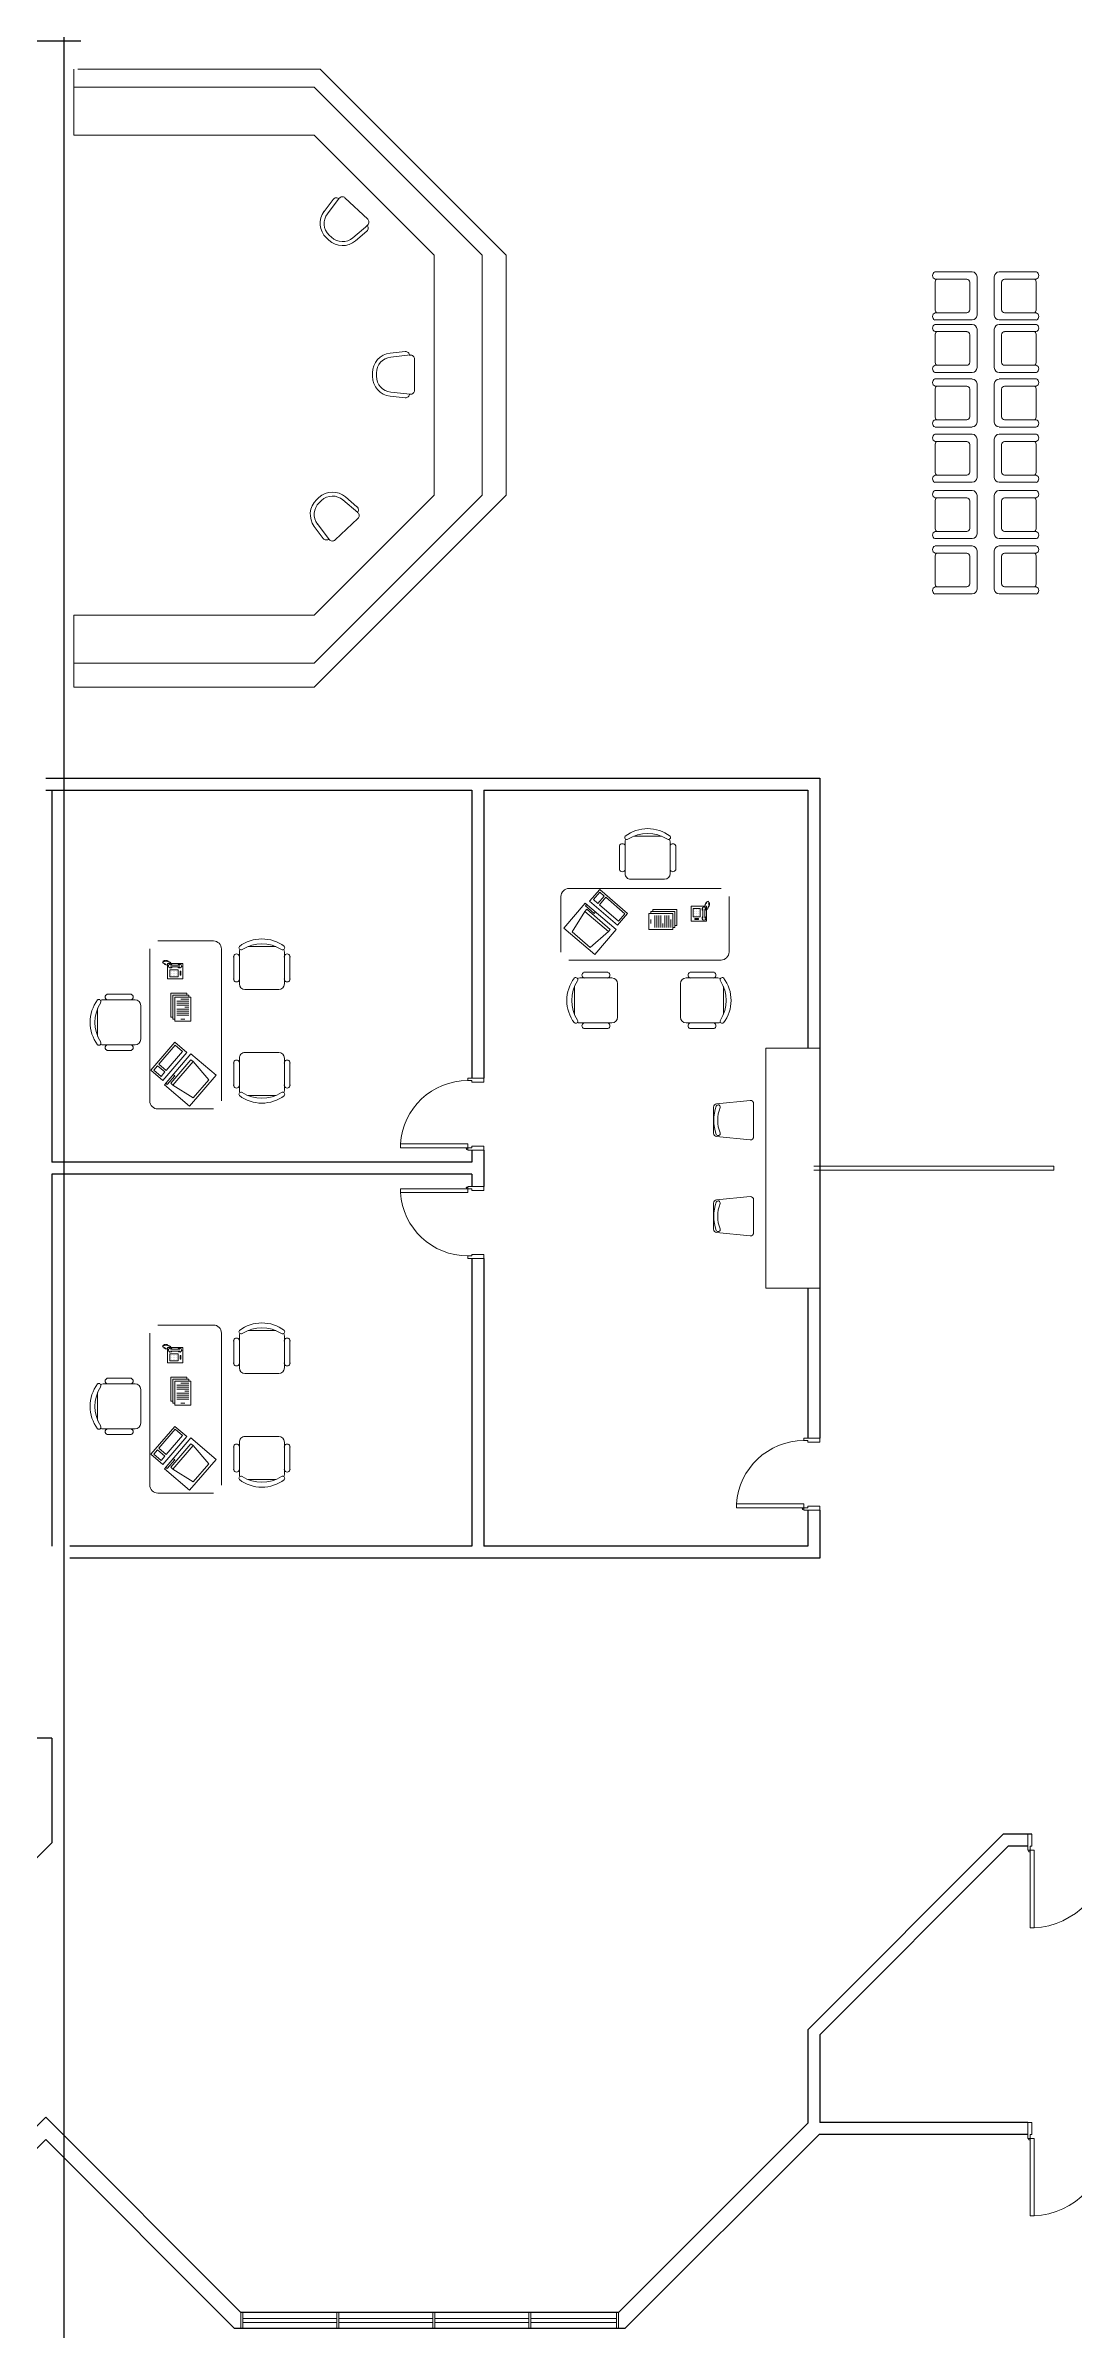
# Model space of a CAD drawing. Extents: x -3767 to 3861, y 250 to 646.
# Drawn here: x 94.2 to 107.04, y 348.49 to 377.03 of the extents above; entities that cross this region are included whole.
import ezdxf
from ezdxf import colors
from ezdxf.entities.mleader import LeaderData, LeaderLine
from ezdxf.math import Vec2, Vec3

# ---------------------------------------------------------------- set-up
doc = ezdxf.new("R2010")
doc.units = 0
doc.header["$LTSCALE"] = 0.15
doc.layers.get('0').update_dxf_attribs({"color": 252})
for name, color, linetype, lineweight in [('0 criticalllllll', 4, 'Continuous', 13), ('anal', 252, 'Continuous', 20), ('DOOR', 252, 'Continuous', 20), ('FUR', 252, 'Continuous', 9), ('sofa', 252, 'Continuous', 9), ('wall', 252, 'Continuous', 30)]:
    doc.layers.add(name, color=color, linetype=linetype, lineweight=lineweight)
doc.layers.add('0 sockets', color=252, linetype='Continuous')
doc.layers.add('bound', color=252, linetype='Continuous')

# ---------------------------------------------------------------- blocks, each defined once
blk = doc.blocks.new('D200')
at = {"layer": 'DOOR'}
for points in [[(0.03, 0.2), (0.03, 1.17), (0.08, 1.17), (0.08, 0.2)], [(1.97, 0.2), (1.97, 1.17), (1.92, 1.17), (1.92, 0.2)], [(0.03, 0.2), (0, 0.2), (0, 0), (0.05, 0), (0.05, 0.15), (0.03, 0.15)], [(1.97, 0.2), (2, 0.2), (2, 0), (1.95, 0), (1.95, 0.15), (1.97, 0.15)]]:
    blk.add_lwpolyline(points, close=True, dxfattribs=at)
for centre in [(0.02, 0.21), (1.98, 0.21)]:
    blk.add_circle(centre, 0.01, dxfattribs=at)
for centre, start, end in [((0.027, 0.2), 0, 87.0492), ((1.97, 0.2), 92.9508, 180)]:
    blk.add_arc(centre, 0.971, start, end, dxfattribs=at)
blk = doc.blocks.new('CHAIR7')
for p, q in [((5.1, 15), (17.9, 15)), ((0, 9), (0, -9)), ((20, 12), (3, 12)), ((23, -7.4), (23, 7.4)), ((3, -12), (20, -12)), ((5.1, -15), (17.9, -15))]:
    blk.add_line(p, q)
for centre, radius, start, end in [((5.6, 13.5), 1.56, 73.7398, 286.2602), ((17.4, 13.5), 1.56, 253.7398, 106.2602), ((22.3, 11.1), 1.1, 53.3099, 212.0274), ((3, 9), 3, 90, 180), ((20, 9), 3, 62.4156, 90), ((4.8, 0), 19.6, 327.5758, 32.4242), ((7, 0), 20, 323.1301, 36.8699), ((3, -9), 3, 180, 270), ((5.6, -13.5), 1.56, 73.7398, 286.2602), ((17.4, -13.5), 1.56, 253.7398, 106.2602), ((20, -9), 3, 270, 297.5844), ((22.3, -11.1), 1.1, 147.9726, 306.6901)]:
    blk.add_arc(centre, radius, start, end)
blk = doc.blocks.new('RECTANG')
for p, q in [((1, 1), (0, 1)), ((0, 1), (0, 0)), ((1, 0), (1, 1)), ((0, 0), (1, 0))]:
    blk.add_line(p, q)
blk = doc.blocks.new('FNPHONE')
for p, q in [((-9.1, 0.2), (-9.7, 0)), ((-8.9, 0.6), (-9.5, 0.4)), ((-8.7, 1), (-9.3, 0.8)), ((-8.5, 1.4), (-9.1, 1.2)), ((-8.3, 1.8), (-8.9, 1.6)), ((-7.1, 0.6), (-7.5, -0.6)), ((-7.3, 6.5), (-7.3, 1.5)), ((-6.3, 6.5), (-6.3, 1.5)), ((-3.9, 4.8), (-3.9, 4.8)), ((-3.9, 3.9), (-3.9, 3.9)), ((-3.9, 3), (-3.9, 3)), ((-3.9, 2), (-3.9, 2)), ((-2.9, 4.8), (-2.9, 4.8)), ((-2.9, 3.9), (-2.9, 3.9)), ((-2.9, 3), (-2.9, 3)), ((-2.9, 2), (-2.9, 2)), ((-2, 4.8), (-2, 4.8)), ((-2, 3.9), (-2, 3.9)), ((-2, 3), (-2, 3)), ((-2, 2), (-2, 2)), ((-9.3, -0.2), (-9.9, -0.4)), ((-9.3, -0.6), (-9.9, -0.8)), ((-9.3, -1), (-9.9, -1.2)), ((-9.3, -1.4), (-9.9, -1.6)), ((-9.1, -1.8), (-9.7, -2)), ((-8.9, -2.2), (-9.5, -2.4)), ((-8.4, -2.5), (-9, -2.7)), ((-7.9, -2), (-8.5, -2.2)), ((-7.7, -1.6), (-8.3, -1.8)), ((-7.5, -1.2), (-8.1, -1.4)), ((-7.3, -0.8), (-7.9, -1))]:
    blk.add_line(p, q)
for centre, start, end in [((-6.8, 6.5), 298.4915, 241.5085), ((-6.8, 1.5), 118.4915, 61.5085)]:
    blk.add_arc(centre, 1.05, start, end)
for p, xscale, yscale, zscale in [((-8.2, 0), 8.20528234483245, 8.104073169521023, 8.20528234483245), ((-4.8, 1.3), 3.75, 4.375, 3.75), ((-4, 6.7), 2.03125, 0.46875, 2.03125)]:
    blk.add_blockref('RECTANG', p, dxfattribs=dict(xscale=xscale, yscale=yscale, zscale=zscale))
blk = doc.blocks.new('IBMAT', base_point=(61, 306))
for p, q in [((75, 307), (75, 306)), ((81, 307), (75, 307)), ((81, 306), (81, 307))]:
    blk.add_line(p, q)
at = {"xscale": 21, "yscale": 17, "zscale": 21}
blk.add_blockref('RECTANG', (61, 306), dxfattribs=at)
blk = doc.blocks.new('KEYBOARD', base_point=(60, 294))
for p, xscale, yscale, zscale in [((60, 294), 19, 8, 19), ((61, 295), 13, 5, 13), ((75, 295), 3, 5, 3)]:
    blk.add_blockref('RECTANG', p, dxfattribs=dict(xscale=xscale, yscale=yscale, zscale=zscale))
blk = doc.blocks.new('FNCOMP')
for p, q in [((-6.6, 16.2), (-8.5, 3.5)), ((6.1, 16.2), (-6.6, 16.2)), ((8, 3.5), (6.1, 16.2)), ((-8.5, 3.5), (-8.5, 2)), ((8, 3.5), (-8.5, 3.5)), ((-8.5, 2), (8, 2)), ((8, 2), (8, 3.5))]:
    blk.add_line(p, q)
at = {"xscale": 1.033846153846154, "yscale": 1.033846153846154, "zscale": 1.033846153846154}
for name, p in [('IBMAT', (-10.9, 0)), ('KEYBOARD', (-10, -10.5))]:
    blk.add_blockref(name, p, dxfattribs=at)
blk = doc.blocks.new('Ch01')
at = {"layer": 'FUR'}
for p, q in [((-0.499, -0.205), (-0.499, 0.207)), ((-0.455, 0.247), (-0.035, 0.205)), ((0.001, 0.165), (0.001, -0.163)), ((-0.455, -0.244), (-0.035, -0.202))]:
    blk.add_line(p, q, dxfattribs=at)
for centre, radius, start, end in [((-0.459, 0.207), 0.04, 84.2894, 180), ((-0.055, 0.168), 0.025, 20.5276, 200.5276), ((-0.499, 0.001), 0.449, 339.1935, 20.5276), ((-0.039, 0.165), 0.04, 0, 84.2894), ((-0.499, 0.001), 0.499, 339.1935, 20.5276), ((-0.459, -0.205), 0.04, 180, 275.7106), ((-0.056, -0.167), 0.025, 159.1935, 339.1935), ((-0.039, -0.163), 0.04, 275.7106, 0)]:
    blk.add_arc(centre, radius, start, end, dxfattribs=at)
blk = doc.blocks.new('D90')
at = {"layer": 'DOOR'}
for points in [[(0.03, 0.2), (0.03, 1.04), (0.078, 1.04), (0.078, 0.2)], [(0.03, 0.2), (0, 0.2), (0, 0), (0.05, 0), (0.05, 0.15), (0.03, 0.15)], [(0.87, 0.2), (0.9, 0.2), (0.9, 0), (0.85, 0), (0.85, 0.15), (0.87, 0.15)]]:
    blk.add_lwpolyline(points, close=True, dxfattribs=at)
blk.add_circle((0.02, 0.21), 0.01, dxfattribs=at)
blk.add_arc((0.025, 0.197), 0.845, 0.2218, 86.3889, dxfattribs=at)
blk = doc.blocks.new('ARCH')
at = {"layer": 'anal'}
for p, q in [((94.554, 375.912), (94.554, 376.737)), ((97.554, 376.512), (94.554, 376.512)), ((94.6, 376.737), (97.629, 376.737)), ((97.554, 376.512), (99.654, 374.412)), ((99.954, 374.412), (97.629, 376.737)), ((97.554, 375.912), (94.554, 375.912)), ((99.054, 374.412), (97.554, 375.912)), ((99.054, 371.412), (99.054, 374.412)), ((99.654, 371.412), (99.654, 374.412)), ((99.954, 371.412), (99.954, 374.412)), ((99.954, 371.412), (97.554, 369.012)), ((99.654, 371.412), (97.554, 369.312)), ((97.554, 369.912), (99.054, 371.412)), ((97.554, 369.912), (94.554, 369.912)), ((94.554, 369.012), (94.554, 369.912)), ((97.554, 369.312), (94.554, 369.312)), ((97.554, 369.012), (94.554, 369.012)), ((103.8, 363.025), (106.8, 363.025)), ((103.8, 362.975), (106.8, 362.975)), ((106.8, 363.025), (106.8, 362.975)), ((96.641, 348.7), (96.641, 348.5)), ((96.666, 348.7), (96.666, 348.5)), ((96.666, 348.625), (97.837, 348.625)), ((96.666, 348.625), (97.837, 348.625)), ((96.666, 348.575), (97.837, 348.575)), ((96.666, 348.575), (97.837, 348.575)), ((97.841, 348.7), (97.841, 348.5)), ((97.866, 348.7), (97.866, 348.5)), ((97.866, 348.625), (99.037, 348.625)), ((97.866, 348.625), (99.037, 348.625)), ((97.866, 348.575), (99.037, 348.575)), ((97.866, 348.575), (99.037, 348.575)), ((99.041, 348.7), (99.041, 348.5)), ((99.066, 348.7), (99.066, 348.5)), ((99.066, 348.625), (100.237, 348.625)), ((99.066, 348.625), (100.237, 348.625)), ((99.066, 348.575), (100.237, 348.575)), ((99.066, 348.575), (100.237, 348.575)), ((100.241, 348.7), (100.241, 348.5)), ((100.266, 348.7), (100.266, 348.5)), ((100.266, 348.625), (101.334, 348.625)), ((100.266, 348.575), (101.334, 348.575)), ((101.334, 348.7), (101.334, 348.5)), ((101.359, 348.7), (101.359, 348.5))]:
    blk.add_line(p, q, dxfattribs=at)
at = {"layer": 'bound', "color": 2}
blk.add_lwpolyline([(91.902, 377.348), (94.426, 377.348), (94.426, 312.722), (-14.994, 312.722), (-14.994, 377.09), (94.639, 377.09)], dxfattribs=at)
at = {"layer": 'FUR'}
for p, q in [((97.794, 375.11), (97.681, 374.96)), ((97.867, 375.124), (97.721, 374.93)), ((98.226, 374.862), (97.941, 375.13)), ((98.225, 374.788), (98.04, 374.63)), ((97.709, 374.628), (97.738, 374.6)), ((97.743, 374.664), (97.773, 374.636)), ((98.215, 374.714), (98.072, 374.592)), ((105.781, 374.203), (105.316, 374.203)), ((106.117, 374.203), (106.582, 374.203)), ((105.316, 374.068), (105.316, 373.738)), ((105.713, 374.113), (105.318, 374.113)), ((105.751, 373.73), (105.751, 374.075)), ((105.841, 373.663), (105.841, 374.143)), ((106.057, 373.663), (106.057, 374.143)), ((106.147, 373.73), (106.147, 374.075)), ((106.185, 374.113), (106.58, 374.113)), ((106.582, 374.068), (106.582, 373.738)), ((105.318, 373.693), (105.713, 373.693)), ((106.58, 373.693), (106.185, 373.693)), ((105.316, 373.603), (105.781, 373.603)), ((105.781, 373.547), (105.316, 373.547)), ((105.316, 373.412), (105.316, 373.082)), ((105.713, 373.457), (105.318, 373.457)), ((105.751, 373.074), (105.751, 373.419)), ((105.841, 373.007), (105.841, 373.487)), ((106.057, 373.007), (106.057, 373.487)), ((106.582, 373.603), (106.117, 373.603)), ((106.117, 373.547), (106.582, 373.547)), ((106.147, 373.074), (106.147, 373.419)), ((106.185, 373.457), (106.58, 373.457)), ((106.582, 373.412), (106.582, 373.082)), ((98.694, 373.208), (98.507, 373.188)), ((98.755, 373.165), (98.513, 373.139)), ((98.809, 372.724), (98.809, 373.115)), ((98.284, 372.94), (98.284, 372.899)), ((98.334, 372.94), (98.334, 372.899)), ((105.316, 372.947), (105.781, 372.947)), ((105.781, 372.865), (105.316, 372.865)), ((105.318, 373.037), (105.713, 373.037)), ((105.713, 372.775), (105.318, 372.775)), ((105.841, 372.325), (105.841, 372.805)), ((106.057, 372.325), (106.057, 372.805)), ((106.582, 372.947), (106.117, 372.947)), ((106.117, 372.865), (106.582, 372.865)), ((106.58, 373.037), (106.185, 373.037)), ((106.185, 372.775), (106.58, 372.775)), ((98.694, 372.63), (98.507, 372.65)), ((98.755, 372.674), (98.513, 372.7)), ((105.316, 372.73), (105.316, 372.4)), ((105.751, 372.393), (105.751, 372.738)), ((106.147, 372.393), (106.147, 372.738)), ((106.582, 372.73), (106.582, 372.4)), ((105.316, 372.265), (105.781, 372.265)), ((105.318, 372.355), (105.713, 372.355)), ((106.582, 372.265), (106.117, 372.265)), ((106.58, 372.355), (106.185, 372.355)), ((105.781, 372.174), (105.316, 372.174)), ((105.316, 372.039), (105.316, 371.709)), ((105.713, 372.084), (105.318, 372.084)), ((105.751, 371.701), (105.751, 372.046)), ((105.841, 371.634), (105.841, 372.114)), ((106.057, 371.634), (106.057, 372.114)), ((106.117, 372.174), (106.582, 372.174)), ((106.147, 371.701), (106.147, 372.046)), ((106.185, 372.084), (106.58, 372.084)), ((106.582, 372.039), (106.582, 371.709)), ((105.318, 371.664), (105.713, 371.664)), ((106.58, 371.664), (106.185, 371.664)), ((97.585, 371.355), (97.615, 371.383)), ((97.619, 371.319), (97.649, 371.347)), ((98.101, 371.195), (97.916, 371.353)), ((98.091, 371.269), (97.949, 371.391)), ((105.316, 371.574), (105.781, 371.574)), ((105.781, 371.47), (105.316, 371.47)), ((105.713, 371.38), (105.318, 371.38)), ((105.841, 370.93), (105.841, 371.41)), ((106.057, 370.93), (106.057, 371.41)), ((106.582, 371.574), (106.117, 371.574)), ((106.117, 371.47), (106.582, 371.47)), ((106.185, 371.38), (106.58, 371.38)), ((98.102, 371.121), (97.817, 370.853)), ((105.316, 371.335), (105.316, 371.005)), ((105.751, 370.997), (105.751, 371.342)), ((106.147, 370.997), (106.147, 371.342)), ((106.582, 371.335), (106.582, 371.005)), ((97.67, 370.873), (97.557, 371.023)), ((97.744, 370.859), (97.597, 371.053)), ((105.316, 370.87), (105.781, 370.87)), ((105.781, 370.778), (105.316, 370.778)), ((105.318, 370.96), (105.713, 370.96)), ((106.582, 370.87), (106.117, 370.87)), ((106.117, 370.778), (106.582, 370.778)), ((106.58, 370.96), (106.185, 370.96)), ((105.316, 370.643), (105.316, 370.313)), ((105.713, 370.688), (105.318, 370.688)), ((105.751, 370.305), (105.751, 370.65)), ((105.841, 370.238), (105.841, 370.718)), ((106.057, 370.238), (106.057, 370.718)), ((106.147, 370.305), (106.147, 370.65)), ((106.185, 370.688), (106.58, 370.688)), ((106.582, 370.643), (106.582, 370.313)), ((105.318, 370.268), (105.713, 370.268)), ((106.58, 370.268), (106.185, 370.268)), ((105.316, 370.178), (105.781, 370.178)), ((106.582, 370.178), (106.117, 370.178))]:
    blk.add_line(p, q, dxfattribs=at)
for centre, radius, start, end in [((97.834, 375.08), 0.05, 46.7453, 142.8883), ((97.907, 375.093), 0.05, 46.7453, 141.715), ((97.88, 374.81), 0.25, 142.8883, 226.7453), ((97.88, 374.81), 0.2, 142.8883, 226.7453), ((98.182, 374.752), 0.05, 310.6023, 46.7453), ((98.191, 374.826), 0.05, 311.7756, 46.7453), ((97.91, 374.782), 0.25, 226.7453, 310.6023), ((97.91, 374.782), 0.2, 226.7453, 310.6023), ((98.534, 372.94), 0.25, 96.143, 180), ((98.534, 372.94), 0.2, 96.143, 180), ((98.699, 373.159), 0.05, 0, 96.143), ((98.759, 373.115), 0.05, 0, 94.9697), ((98.534, 372.899), 0.25, 180, 263.857), ((98.534, 372.899), 0.2, 180, 263.857), ((98.699, 372.68), 0.05, 263.857, 0), ((98.759, 372.724), 0.05, 265.0303, 0), ((97.757, 371.173), 0.25, 133.2547, 217.1117), ((97.786, 371.201), 0.25, 49.3977, 133.2547), ((97.786, 371.201), 0.2, 49.3977, 133.2547), ((97.757, 371.173), 0.2, 133.2547, 217.1117), ((98.059, 371.231), 0.05, 313.2547, 49.3977), ((98.068, 371.157), 0.05, 313.2547, 48.2244), ((97.71, 370.903), 0.05, 217.1117, 313.2547), ((97.783, 370.89), 0.05, 218.285, 313.2547)]:
    blk.add_arc(centre, radius, start, end, dxfattribs=at)
for centre, major_axis, start_param, end_param in [((105.333, 374.158), (-0.0339, 0.0339), 5.87299, 8.310278), ((105.781, 374.143), (-0.0424, 0.0424), 3.926991, 5.497787), ((105.376, 374.068), (-0.0424, 0.0424), 6.220521, 7.068583), ((105.713, 374.075), (-0.0265, 0.0265), 3.926991, 5.497787), ((105.333, 373.647), (-0.0339, -0.0339), 4.256093, 6.69338), ((105.376, 373.738), (-0.0424, -0.0424), -0.785398, 0.062664), ((105.713, 373.73), (-0.0265, 0.0265), 2.356194, 3.926991), ((105.781, 373.663), (-0.0424, -0.0424), 0.785398, 2.356194), ((105.333, 373.502), (-0.0339, 0.0339), 5.87299, 8.310278), ((105.376, 373.412), (-0.0424, 0.0424), 6.220521, 7.068583), ((105.713, 373.419), (-0.0265, 0.0265), 3.926991, 5.497787), ((105.781, 373.487), (-0.0424, 0.0424), 3.926991, 5.497787), ((105.376, 373.082), (-0.0424, -0.0424), -0.785398, 0.062664), ((105.713, 373.074), (-0.0265, 0.0265), 2.356194, 3.926991), ((105.333, 372.992), (-0.0339, -0.0339), 4.256093, 6.69338), ((105.333, 372.821), (-0.0339, 0.0339), 5.87299, 8.310278), ((105.376, 372.73), (-0.0424, 0.0424), 6.220521, 7.068583), ((105.713, 372.738), (-0.0265, 0.0265), 3.926991, 5.497787), ((105.781, 373.007), (-0.0424, -0.0424), 0.785398, 2.356194), ((105.781, 372.805), (-0.0424, 0.0424), 3.926991, 5.497787), ((105.333, 372.31), (-0.0339, -0.0339), 4.256093, 6.69338), ((105.376, 372.4), (-0.0424, -0.0424), -0.785398, 0.062664), ((105.713, 372.393), (-0.0265, 0.0265), 2.356194, 3.926991), ((105.781, 372.325), (-0.0424, -0.0424), 0.785398, 2.356194), ((105.333, 372.129), (-0.0339, 0.0339), 5.87299, 8.310278), ((105.376, 372.039), (-0.0424, 0.0424), 6.220521, 7.068583), ((105.713, 372.046), (-0.0265, 0.0265), 3.926991, 5.497787), ((105.781, 372.114), (-0.0424, 0.0424), 3.926991, 5.497787), ((105.333, 371.618), (-0.0339, -0.0339), 4.256093, 6.69338), ((105.376, 371.709), (-0.0424, -0.0424), -0.785398, 0.062664), ((105.713, 371.701), (-0.0265, 0.0265), 2.356194, 3.926991), ((105.781, 371.634), (-0.0424, -0.0424), 0.785398, 2.356194), ((105.333, 371.425), (-0.0339, 0.0339), 5.87299, 8.310278), ((105.376, 371.335), (-0.0424, 0.0424), 6.220521, 7.068583), ((105.713, 371.342), (-0.0265, 0.0265), 3.926991, 5.497787), ((105.781, 371.41), (-0.0424, 0.0424), 3.926991, 5.497787), ((105.333, 370.914), (-0.0339, -0.0339), 4.256093, 6.69338), ((105.333, 370.733), (-0.0339, 0.0339), 5.87299, 8.310278), ((105.376, 371.005), (-0.0424, -0.0424), -0.785398, 0.062664), ((105.713, 370.997), (-0.0265, 0.0265), 2.356194, 3.926991), ((105.781, 370.93), (-0.0424, -0.0424), 0.785398, 2.356194), ((105.781, 370.718), (-0.0424, 0.0424), 3.926991, 5.497787), ((105.376, 370.643), (-0.0424, 0.0424), 6.220521, 7.068583), ((105.713, 370.65), (-0.0265, 0.0265), 3.926991, 5.497787), ((105.333, 370.222), (-0.0339, -0.0339), 4.256093, 6.69338), ((105.376, 370.313), (-0.0424, -0.0424), -0.785398, 0.062664), ((105.713, 370.305), (-0.0265, 0.0265), 2.356194, 3.926991), ((105.781, 370.238), (-0.0424, -0.0424), 0.785398, 2.356194)]:
    blk.add_ellipse(centre, major_axis=major_axis, ratio=1, start_param=start_param, end_param=end_param, dxfattribs=at)
at = {"layer": 'FUR', "extrusion": (0, 0, -1)}
for centre, major_axis, start_param, end_param in [((106.117, 374.143), (-0.0424, -0.0424), 0.785398, 2.356194), ((106.565, 374.158), (-0.0339, -0.0339), 2.731397, 5.168685), ((106.185, 374.075), (-0.0265, 0.0265), -0.785398, 0.785398), ((106.522, 374.068), (-0.0424, -0.0424), 3.078929, 3.926991), ((106.117, 373.663), (-0.0424, 0.0424), 3.926991, 5.497787), ((106.185, 373.73), (-0.0265, 0.0265), 3.926991, 5.497787), ((106.522, 373.738), (-0.0424, 0.0424), 2.356194, 3.204257), ((106.565, 373.647), (-0.0339, 0.0339), 1.1145, 3.551788), ((106.117, 373.487), (-0.0424, -0.0424), 0.785398, 2.356194), ((106.185, 373.419), (-0.0265, 0.0265), -0.785398, 0.785398), ((106.522, 373.412), (-0.0424, -0.0424), 3.078929, 3.926991), ((106.565, 373.502), (-0.0339, -0.0339), 2.731397, 5.168685), ((106.185, 373.074), (-0.0265, 0.0265), 3.926991, 5.497787), ((106.522, 373.082), (-0.0424, 0.0424), 2.356194, 3.204257), ((106.117, 373.007), (-0.0424, 0.0424), 3.926991, 5.497787), ((106.117, 372.805), (-0.0424, -0.0424), 0.785398, 2.356194), ((106.185, 372.738), (-0.0265, 0.0265), -0.785398, 0.785398), ((106.522, 372.73), (-0.0424, -0.0424), 3.078929, 3.926991), ((106.565, 372.992), (-0.0339, 0.0339), 1.1145, 3.551788), ((106.565, 372.821), (-0.0339, -0.0339), 2.731397, 5.168685), ((106.117, 372.325), (-0.0424, 0.0424), 3.926991, 5.497787), ((106.185, 372.393), (-0.0265, 0.0265), 3.926991, 5.497787), ((106.522, 372.4), (-0.0424, 0.0424), 2.356194, 3.204257), ((106.565, 372.31), (-0.0339, 0.0339), 1.1145, 3.551788), ((106.117, 372.114), (-0.0424, -0.0424), 0.785398, 2.356194), ((106.185, 372.046), (-0.0265, 0.0265), -0.785398, 0.785398), ((106.522, 372.039), (-0.0424, -0.0424), 3.078929, 3.926991), ((106.565, 372.129), (-0.0339, -0.0339), 2.731397, 5.168685), ((106.117, 371.634), (-0.0424, 0.0424), 3.926991, 5.497787), ((106.185, 371.701), (-0.0265, 0.0265), 3.926991, 5.497787), ((106.522, 371.709), (-0.0424, 0.0424), 2.356194, 3.204257), ((106.565, 371.618), (-0.0339, 0.0339), 1.1145, 3.551788), ((106.117, 371.41), (-0.0424, -0.0424), 0.785398, 2.356194), ((106.185, 371.342), (-0.0265, 0.0265), -0.785398, 0.785398), ((106.522, 371.335), (-0.0424, -0.0424), 3.078929, 3.926991), ((106.565, 371.425), (-0.0339, -0.0339), 2.731397, 5.168685), ((106.117, 370.93), (-0.0424, 0.0424), 3.926991, 5.497787), ((106.117, 370.718), (-0.0424, -0.0424), 0.785398, 2.356194), ((106.185, 370.997), (-0.0265, 0.0265), 3.926991, 5.497787), ((106.522, 371.005), (-0.0424, 0.0424), 2.356194, 3.204257), ((106.565, 370.914), (-0.0339, 0.0339), 1.1145, 3.551788), ((106.565, 370.733), (-0.0339, -0.0339), 2.731397, 5.168685), ((106.185, 370.65), (-0.0265, 0.0265), -0.785398, 0.785398), ((106.522, 370.643), (-0.0424, -0.0424), 3.078929, 3.926991), ((106.117, 370.238), (-0.0424, 0.0424), 3.926991, 5.497787), ((106.185, 370.305), (-0.0265, 0.0265), 3.926991, 5.497787), ((106.522, 370.313), (-0.0424, 0.0424), 2.356194, 3.204257), ((106.565, 370.222), (-0.0339, 0.0339), 1.1145, 3.551788)]:
    blk.add_ellipse(centre, major_axis=major_axis, ratio=1, start_param=start_param, end_param=end_param, dxfattribs=at)
at = {"layer": 'sofa'}
for p, q in [((102.741, 365.703), (102.741, 366.398)), ((96.297, 365.841), (95.602, 365.841)), ((96.397, 363.841), (96.397, 365.741)), ((100.741, 365.603), (102.641, 365.603)), ((103.2, 364.5), (103.2, 361.5)), ((103.2, 364.5), (103.875, 364.5)), ((103.875, 364.5), (103.875, 361.5)), ((103.875, 361.5), (103.2, 361.5)), ((96.297, 361.041), (95.602, 361.041)), ((96.397, 359.041), (96.397, 360.941))]:
    blk.add_line(p, q, dxfattribs=at)
for points in [[(102.641, 366.498), (100.741, 366.498, 0.414214), (100.641, 366.398), (100.641, 365.703)], [(95.502, 365.741), (95.502, 363.841, 0.414214), (95.602, 363.741), (96.297, 363.741)], [(95.502, 360.941), (95.502, 359.041, 0.414214), (95.602, 358.941), (96.297, 358.941)]]:
    blk.add_lwpolyline(points, format="xyb", dxfattribs=at)
for points in [[(102.039, 366.011), (102.064, 366.011), (102.064, 366.211), (101.764, 366.211), (101.764, 366.186)], [(102.064, 366.036), (102.089, 366.036), (102.089, 366.236), (101.789, 366.236), (101.789, 366.211)], [(101.739, 365.986), (102.039, 365.986), (102.039, 366.186), (101.739, 366.186), (101.739, 365.986)], [(101.764, 366.061), (101.764, 366.111)], [(101.814, 366.011), (101.814, 366.161)], [(101.839, 366.011), (101.839, 366.161)], [(101.864, 366.011), (101.864, 366.161)], [(101.889, 366.011), (101.889, 366.161)], [(101.914, 366.011), (101.914, 366.061)], [(101.939, 366.011), (101.939, 366.161)], [(101.964, 366.011), (101.964, 366.161)], [(101.989, 366.011), (101.989, 366.161)], [(102.014, 366.011), (102.014, 366.111)], [(95.964, 365.164), (95.964, 365.189), (95.764, 365.189), (95.764, 364.889), (95.789, 364.889)], [(95.989, 365.139), (95.989, 365.164), (95.789, 365.164), (95.789, 364.864), (95.814, 364.864)], [(96.014, 364.839), (96.014, 365.139), (95.814, 365.139), (95.814, 364.839), (96.014, 364.839)], [(95.989, 365.089), (95.839, 365.089)], [(95.989, 365.114), (95.889, 365.114)], [(95.989, 365.064), (95.839, 365.064)], [(95.989, 365.039), (95.839, 365.039)], [(95.989, 364.989), (95.839, 364.989)], [(95.989, 364.964), (95.839, 364.964)], [(95.989, 364.939), (95.839, 364.939)], [(95.989, 364.914), (95.839, 364.914)], [(95.939, 364.864), (95.889, 364.864)], [(95.989, 365.014), (95.939, 365.014)], [(95.964, 360.364), (95.964, 360.389), (95.764, 360.389), (95.764, 360.089), (95.789, 360.089)], [(95.989, 360.339), (95.989, 360.364), (95.789, 360.364), (95.789, 360.064), (95.814, 360.064)], [(96.014, 360.039), (96.014, 360.339), (95.814, 360.339), (95.814, 360.039), (96.014, 360.039)], [(95.989, 360.289), (95.839, 360.289)], [(95.989, 360.264), (95.839, 360.264)], [(95.989, 360.239), (95.839, 360.239)], [(95.989, 360.314), (95.889, 360.314)], [(95.989, 360.214), (95.939, 360.214)], [(95.989, 360.189), (95.839, 360.189)], [(95.989, 360.164), (95.839, 360.164)], [(95.989, 360.139), (95.839, 360.139)], [(95.989, 360.114), (95.839, 360.114)], [(95.939, 360.064), (95.889, 360.064)]]:
    blk.add_lwpolyline(points, dxfattribs=at)
for centre, start, end in [((96.297, 365.741), 0, 90), ((102.641, 365.703), 270, 0), ((96.297, 360.941), 0, 90)]:
    blk.add_arc(centre, 0.1, start, end, dxfattribs=at)
at = {"layer": 'wall'}
for p, q in [((94.2, 367.875), (103.875, 367.875)), ((94.2, 367.725), (99.525, 367.725)), ((94.275, 367.725), (94.275, 363.075)), ((99.525, 367.725), (99.525, 364.126)), ((99.675, 367.725), (99.675, 364.126)), ((99.675, 367.725), (103.725, 367.725)), ((103.725, 367.725), (103.725, 364.5)), ((103.875, 367.875), (103.875, 359.626)), ((99.525, 363.075), (94.275, 363.075)), ((99.525, 363.226), (99.525, 363.075)), ((99.675, 363.226), (99.675, 362.774)), ((94.275, 362.925), (94.275, 358.275)), ((99.525, 362.925), (94.275, 362.925)), ((99.525, 362.925), (99.525, 362.774)), ((99.525, 361.874), (99.525, 358.275)), ((99.675, 361.874), (99.675, 358.275)), ((103.725, 361.5), (103.725, 359.626)), ((103.725, 358.726), (103.725, 358.275)), ((103.875, 358.726), (103.875, 358.125)), ((99.525, 358.275), (94.5, 358.275)), ((103.725, 358.275), (99.675, 358.275)), ((103.875, 358.125), (94.5, 358.125)), ((94.275, 355.875), (85.904, 355.875)), ((94.275, 355.875), (94.275, 354.569)), ((94.275, 354.569), (88.231, 348.525)), ((106.169, 354.675), (103.725, 352.231)), ((106.231, 354.525), (103.875, 352.169)), ((106.525, 354.675), (106.169, 354.675)), ((106.475, 354.525), (106.231, 354.525)), ((103.725, 352.231), (103.725, 351.066)), ((103.875, 352.169), (103.875, 351.075)), ((94.2, 351.141), (91.659, 348.6)), ((96.641, 348.7), (94.2, 351.141)), ((94.2, 350.859), (91.941, 348.6)), ((96.559, 348.5), (94.2, 350.859)), ((103.725, 351.066), (101.359, 348.7)), ((103.866, 350.925), (101.441, 348.5)), ((106.475, 350.925), (103.866, 350.925)), ((106.475, 351.075), (103.875, 351.075)), ((101.359, 348.7), (96.641, 348.7)), ((101.359, 348.7), (96.641, 348.7)), ((101.359, 348.7), (96.641, 348.7)), ((101.441, 348.5), (96.559, 348.5))]:
    blk.add_line(p, q, dxfattribs=at)
at = {"layer": 'DOOR', "rotation": 90}
for p in [(99.675, 363.226), (103.875, 358.726)]:
    blk.add_blockref('D90', p, dxfattribs=at)
at = {"layer": 'DOOR', "xscale": -1}
for name, p, rotation in [('D90', (99.675, 362.774), 90), ('D200', (106.475, 354.675), 180), ('D200', (106.475, 351.075), 180)]:
    blk.add_blockref(name, p, dxfattribs=dict(at, rotation=rotation))
at = {"layer": 'sofa'}
for name, p, xscale, yscale, zscale, rotation in [('CHAIR7', (101.724, 366.612), 0.0234375, 0.0234375, 0.0234375, 89.99999999999999), ('FNCOMP', (101.136, 366.15), 0.02343749999997079, 0.02343749999997079, 0.02343749999997079, 139.3987053547845), ('FNPHONE', (102.268, 366.277), 0.0234375, 0.0234375, 0.0234375, 180), ('CHAIR7', (96.902, 365.234), -0.0234375, 0.0234375, 0.0234375, 270), ('FNPHONE', (95.723, 365.368), 0.0234375, 0.0234375, 0.0234375, 270), ('CHAIR7', (101.347, 365.098), 0.0234375, 0.0234375, 0.0234375, 180), ('CHAIR7', (102.134, 365.098), -0.0234375, 0.0234375, 0.0234375, 180), ('CHAIR7', (95.388, 364.824), 0.0234375, 0.0234375, 0.0234375, 180), ('FNCOMP', (95.85, 364.236), 0.02343749999997079, 0.02343749999997079, 0.02343749999997079, 229.3987053547845), ('CHAIR7', (96.902, 364.447), 0.0234375, 0.0234375, 0.0234375, 270), ('FNPHONE', (95.723, 360.568), 0.0234375, 0.0234375, 0.0234375, 270), ('CHAIR7', (96.902, 360.434), -0.0234375, 0.0234375, 0.0234375, 270), ('CHAIR7', (95.388, 360.024), 0.0234375, 0.0234375, 0.0234375, 180), ('FNCOMP', (95.85, 359.436), 0.02343749999997079, 0.02343749999997079, 0.02343749999997079, 229.3987053547845), ('CHAIR7', (96.902, 359.647), 0.0234375, 0.0234375, 0.0234375, 270)]:
    blk.add_blockref(name, p, dxfattribs=dict(at, xscale=xscale, yscale=yscale, zscale=zscale, rotation=rotation))
at = {"layer": 'wall', "xscale": -1}
for p in [(102.55, 363.6), (102.55, 362.4)]:
    blk.add_blockref('Ch01', p, dxfattribs=at)

msp = doc.modelspace()

# ---------------------------------------------------------------- block references
at = {"layer": '0 sockets', "color": 3}
msp.add_blockref('ARCH', (0, 0), dxfattribs=at)

# ---------------------------------------------------------------- leaders
at = {"layer": '0 criticalllllll', "color": 4}
ml = msp.add_multileader_mtext('Standard', dxfattribs=at)
ml.set_content('ZONE 02\\PUPVC CONDUIT 20 MM2\\P(2*1.5) MM2 CABLE\\PEXPOSED ABOVE FALSE CEILING\\PTYPICAL', color=6)
ml.set_leader_properties()
ml.build(insert=Vec2(0, 0))
ml.multileader.update_dxf_attribs({"text_right_attachment_type": 6, "dogleg_length": 0.1, "arrow_head_size": 0.2})
ctx = ml.context
ctx.base_point, ctx.char_height, ctx.arrow_head_size, ctx.landing_gap_size = Vec3(71.92025, 374.51795), 0.1, 0.2, 0.02
ctx.right_attachment = 6
notes = []
notes.append((ctx, [(0, (1, 1, 0), (71.82025, 374.51795), (1, 0), 0.1, [(0, [(70.31301, 376.67842)], 0, [])])]))
ctx.mtext.insert, ctx.mtext.width, ctx.mtext.flow_direction = Vec3(71.94025, 374.56795), 3780, 5
ml = msp.add_multileader_mtext('Standard', dxfattribs=at)
ml.set_content('ZONE 02\\PUPVC CONDUIT 20 MM2\\P(2*1.5) MM2 CABLE\\PEXPOSED ABOVE FALSE CEILING\\PTYPICAL', color=6)
ml.set_leader_properties()
ml.build(insert=Vec2(0, 0))
ml.multileader.update_dxf_attribs({"text_right_attachment_type": 6, "dogleg_length": 0.1, "arrow_head_size": 0.2})
ctx = ml.context
ctx.base_point, ctx.char_height, ctx.arrow_head_size, ctx.landing_gap_size = Vec3(18.79192, 363.50519), 0.1, 0.2, 0.02
ctx.right_attachment = 6
notes.append((ctx, [(0, (1, 1, 0), (18.69192, 363.50519), (1, 0), 0.1, [(0, [(16.20959, 368.0664)], 0, [])])]))
ctx.mtext.insert, ctx.mtext.width, ctx.mtext.flow_direction = Vec3(18.81192, 363.55519), 3780, 5
ml = msp.add_multileader_mtext('Standard', dxfattribs=at)
ml.set_content('ZONE 02\\PUPVC CONDUIT 20 MM2\\P(2*1.5) MM2 CABLE\\PEXPOSED ABOVE FALSE CEILING\\PTYPICAL', color=6)
ml.set_leader_properties()
ml.build(insert=Vec2(0, 0))
ml.multileader.update_dxf_attribs({"text_right_attachment_type": 6, "dogleg_length": 0.1, "arrow_head_size": 0.2})
ctx = ml.context
ctx.base_point, ctx.char_height, ctx.arrow_head_size, ctx.landing_gap_size = Vec3(23.54158, 363.50519), 0.1, 0.2, 0.02
ctx.right_attachment = 6
notes.append((ctx, [(0, (1, 1, 0), (23.44158, 363.50519), (1, 0), 0.1, [(0, [(20.84785, 368.1664)], 0, [])])]))
ctx.mtext.insert, ctx.mtext.width, ctx.mtext.flow_direction = Vec3(23.56158, 363.55519), 3780, 5
ml = msp.add_multileader_mtext('Standard', dxfattribs=at)
ml.set_content('ZONE 02\\PUPVC CONDUIT 20 MM2\\P(2*1.5) MM2 CABLE\\PEXPOSED ABOVE FALSE CEILING\\PTYPICAL', color=6)
ml.set_leader_properties()
ml.build(insert=Vec2(0, 0))
ml.multileader.update_dxf_attribs({"text_right_attachment_type": 6, "dogleg_length": 0.1, "arrow_head_size": 0.2})
ctx = ml.context
ctx.base_point, ctx.char_height, ctx.arrow_head_size, ctx.landing_gap_size = Vec3(81.1, 367.2), 0.1, 0.2, 0.02
ctx.right_attachment = 6
notes.append((ctx, [(0, (1, 1, 0), (81, 367.2), (1, 0), 0.1, [(0, [(78.45694, 364.63954)], 0, [])])]))
ctx.mtext.insert, ctx.mtext.width, ctx.mtext.flow_direction = Vec3(81.12, 367.25), 3780, 5
ml = msp.add_multileader_mtext('Standard', dxfattribs=at)
ml.set_content('ZONE 02\\PUPVC CONDUIT 20 MM2\\P(2*1.5) MM2 CABLE\\PEXPOSED ABOVE FALSE CEILING\\PTYPICAL', color=6)
ml.set_leader_properties()
ml.build(insert=Vec2(0, 0))
ml.multileader.update_dxf_attribs({"text_right_attachment_type": 6, "dogleg_length": 0.1, "arrow_head_size": 0.2})
ctx = ml.context
ctx.base_point, ctx.char_height, ctx.arrow_head_size, ctx.landing_gap_size = Vec3(54.1, 364.4), 0.1, 0.2, 0.02
ctx.right_attachment = 6
notes.append((ctx, [(0, (1, 1, 0), (54, 364.4), (1, 0), 0.1, [(0, [(51.26832, 365.75659)], 0, [])])]))
ctx.mtext.insert, ctx.mtext.width, ctx.mtext.flow_direction = Vec3(54.12, 364.45), 3780, 5
ml = msp.add_multileader_mtext('Standard', dxfattribs=at)
ml.set_content('ZONE 02\\PUPVC CONDUIT 20 MM2\\P(2*1.5) MM2 CABLE\\PEXPOSED ABOVE FALSE CEILING\\PTYPICAL', color=6)
ml.set_leader_properties()
ml.build(insert=Vec2(0, 0))
ml.multileader.update_dxf_attribs({"text_right_attachment_type": 6, "dogleg_length": 0.1, "arrow_head_size": 0.2})
ctx = ml.context
ctx.base_point, ctx.char_height, ctx.arrow_head_size, ctx.landing_gap_size = Vec3(18.22021, 360.99174), 0.1, 0.2, 0.02
ctx.right_attachment = 6
notes.append((ctx, [(0, (1, 1, 0), (18.12021, 360.99174), (1, 0), 0.1, [(0, [(16.10959, 362.68586)], 0, [])])]))
ctx.mtext.insert, ctx.mtext.width, ctx.mtext.flow_direction = Vec3(18.24021, 361.04174), 3780, 5
ml = msp.add_multileader_mtext('Standard', dxfattribs=at)
ml.set_content('ZONE 02\\PUPVC CONDUIT 20 MM2\\P(2*1.5) MM2 CABLE\\PEXPOSED ABOVE FALSE CEILING\\PTYPICAL', color=6)
ml.set_leader_properties()
ml.build(insert=Vec2(0, 0))
ml.multileader.update_dxf_attribs({"text_right_attachment_type": 6, "dogleg_length": 0.1, "arrow_head_size": 0.2})
ctx = ml.context
ctx.base_point, ctx.char_height, ctx.arrow_head_size, ctx.landing_gap_size = Vec3(80.46453, 359.89684), 0.1, 0.2, 0.02
ctx.right_attachment = 6
notes.append((ctx, [(0, (1, 1, 0), (80.36453, 359.89684), (1, 0), 0.1, [(0, [(78.43031, 358.9628)], 0, [])])]))
ctx.mtext.insert, ctx.mtext.width, ctx.mtext.flow_direction = Vec3(80.48453, 359.94684), 3780, 5
ml = msp.add_multileader_mtext('Standard', dxfattribs=at)
ml.set_content('ZONE 02\\PUPVC CONDUIT 20 MM2\\P(2*1.5) MM2 CABLE\\PEXPOSED ABOVE FALSE CEILING\\PTYPICAL', color=6)
ml.set_leader_properties()
ml.build(insert=Vec2(0, 0))
ml.multileader.update_dxf_attribs({"text_right_attachment_type": 6, "dogleg_length": 0.1, "arrow_head_size": 0.2})
ctx = ml.context
ctx.base_point, ctx.char_height, ctx.arrow_head_size, ctx.landing_gap_size = Vec3(18.49502, 356.85316), 0.1, 0.2, 0.02
ctx.right_attachment = 6
notes.append((ctx, [(0, (1, 1, 0), (18.39502, 356.85316), (1, 0), 0.1, [(0, [(16.15894, 358.0675)], 0, [])])]))
ctx.mtext.insert, ctx.mtext.width, ctx.mtext.flow_direction = Vec3(18.51502, 356.90316), 3780, 5
ml = msp.add_multileader_mtext('Standard', dxfattribs=at)
ml.set_content('ZONE 02\\PUPVC CONDUIT 20 MM2\\P(2*1.5) MM2 CABLE\\PEXPOSED ABOVE FALSE CEILING\\PTYPICAL', color=6)
ml.set_leader_properties()
ml.build(insert=Vec2(0, 0))
ml.multileader.update_dxf_attribs({"text_right_attachment_type": 6, "dogleg_length": 0.1, "arrow_head_size": 0.2})
ctx = ml.context
ctx.base_point, ctx.char_height, ctx.arrow_head_size, ctx.landing_gap_size = Vec3(17.80769, 351.8625), 0.1, 0.2, 0.02
ctx.right_attachment = 6
notes.append((ctx, [(0, (1, 1, 0), (17.68769, 351.8625), (1, 0), 0.12, [(0, [(16.66322, 353.03381)], 0, [])])]))
ctx.mtext.insert, ctx.mtext.width, ctx.mtext.flow_direction = Vec3(17.82769, 351.9125), 3780, 5
ml = msp.add_multileader_mtext('Standard', dxfattribs=at)
ml.set_content('ZONE 02\\PUPVC CONDUIT 20 MM2\\P(2*1.5) MM2 CABLE\\PEXPOSED ABOVE FALSE CEILING\\PTYPICAL', color=6)
ml.set_leader_properties()
ml.build(insert=Vec2(0, 0))
ml.multileader.update_dxf_attribs({"text_right_attachment_type": 6, "dogleg_length": 0.1, "arrow_head_size": 0.2})
ctx = ml.context
ctx.base_point, ctx.char_height, ctx.arrow_head_size, ctx.landing_gap_size = Vec3(17.99844, 350.22719), 0.1, 0.2, 0.02
ctx.right_attachment = 6
notes.append((ctx, [(0, (1, 1, 0), (17.89844, 350.22719), (1, 0), 0.1, [(0, [(16.66322, 350.96856)], 0, [])])]))
ctx.mtext.insert, ctx.mtext.width, ctx.mtext.flow_direction = Vec3(18.01844, 350.27719), 3780, 5
for ctx, leaders in notes:
    for number, flags, end, landing, length, lines in leaders:
        leader = LeaderData()
        leader.index, (leader.has_last_leader_line, leader.has_dogleg_vector, leader.attachment_direction) = number, flags
        leader.last_leader_point, leader.dogleg_vector, leader.dogleg_length = Vec3(end), Vec3(landing), length
        for number, points, colour, breaks in lines:
            line = LeaderLine()
            line.index, line.vertices, line.color, line.breaks = number, Vec3.list(points), colors.encode_raw_color(colour), breaks
            leader.lines.append(line)
        ctx.leaders.append(leader)

doc.saveas('drawing.dxf')
